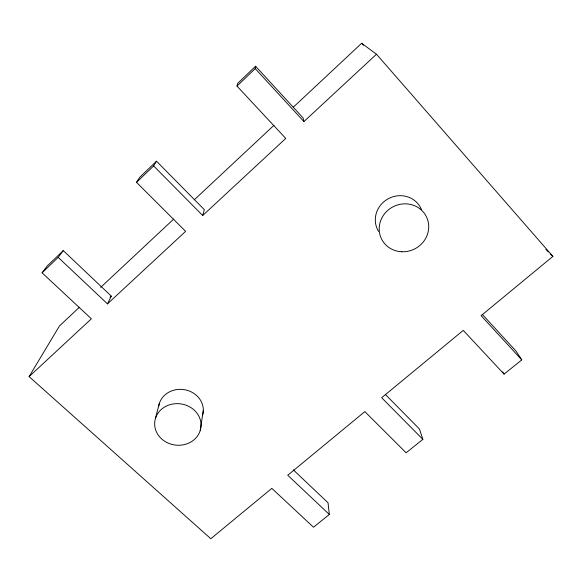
<?xml version="1.0" encoding="UTF-8"?>
<svg xmlns="http://www.w3.org/2000/svg" width="582" height="582" viewBox="0 0 582 582"><rect width="100%" height="100%" fill="white"/><g stroke="black" fill="none" stroke-linecap="round" stroke-linejoin="round"><path stroke-width="0.87" d="M200.215 430.578A23.244 20.77 7.4 0 0 172.032 404.163A23.244 20.77 7.4 0 0 161.309 438.617A23.244 20.77 7.4 0 0 200.215 430.578L203.329 410.332M202.696 215.507L204.326 209.673L156.514 161.207L153.641 165.921L202.696 215.507L285.755 138.429L236.976 86.085L255.222 68.603L255.593 66.224L303.069 117.906L303.928 121.565L376.489 54.228L552.9 256.4L481.088 315.67L521.785 359.887L504.063 374.124L463.272 330.372L381.661 397.724L422.859 439.352L406.12 452.803L364.841 411.612L287.741 475.239L329.332 514.481L313.487 527.212L271.83 488.371L210.808 538.728L29.1 376.605L59.51 325.884L79.436 307.245M155.394 418.625L159.192 403.901M236.976 86.085L237.805 83.277L255.593 66.224M63.271 250.595L58.193 257.368L107.474 303.877L111.3 296.129L63.271 250.595L47.513 265.705L42.079 272.805L91.381 318.805L29.1 376.605M107.474 303.877L185.614 231.36L136.515 182.333L139.789 177.241L156.514 161.207M42.079 272.805L58.193 257.368M136.515 182.333L153.641 165.921M100.686 287.37L173.734 219.05M194.315 199.793L274.006 125.261M293.263 107.248L361.662 43.272L376.489 54.228M109.991 297.344L111.3 296.129M293.248 469.805L328.037 502.768L329.332 514.481M545.901 249.46L548.448 251.984M550.354 253.876L552.9 256.4M385.422 394.523L419.44 428.992L422.859 439.352M255.222 68.603L303.928 121.565M482.289 314.389L516.001 351.062L521.785 359.887M361.662 43.272L363.459 45.323M502.724 371.847L504.063 374.124M378.569 231.425A24.153 22.916 -28 0 1 388.885 198.404A24.153 22.916 -28 0 1 421.514 209.673M158.639 406.491A22.472 20.203 7.6 0 1 185.309 389.845A22.472 20.203 7.6 0 1 202.514 415.533M401.813 251.759A25.041 23.68 -27.1 0 0 426.388 216.679A25.041 23.68 -27.1 0 0 383.647 214.984A25.041 23.68 -27.1 0 0 401.813 251.759"/></g></svg>
